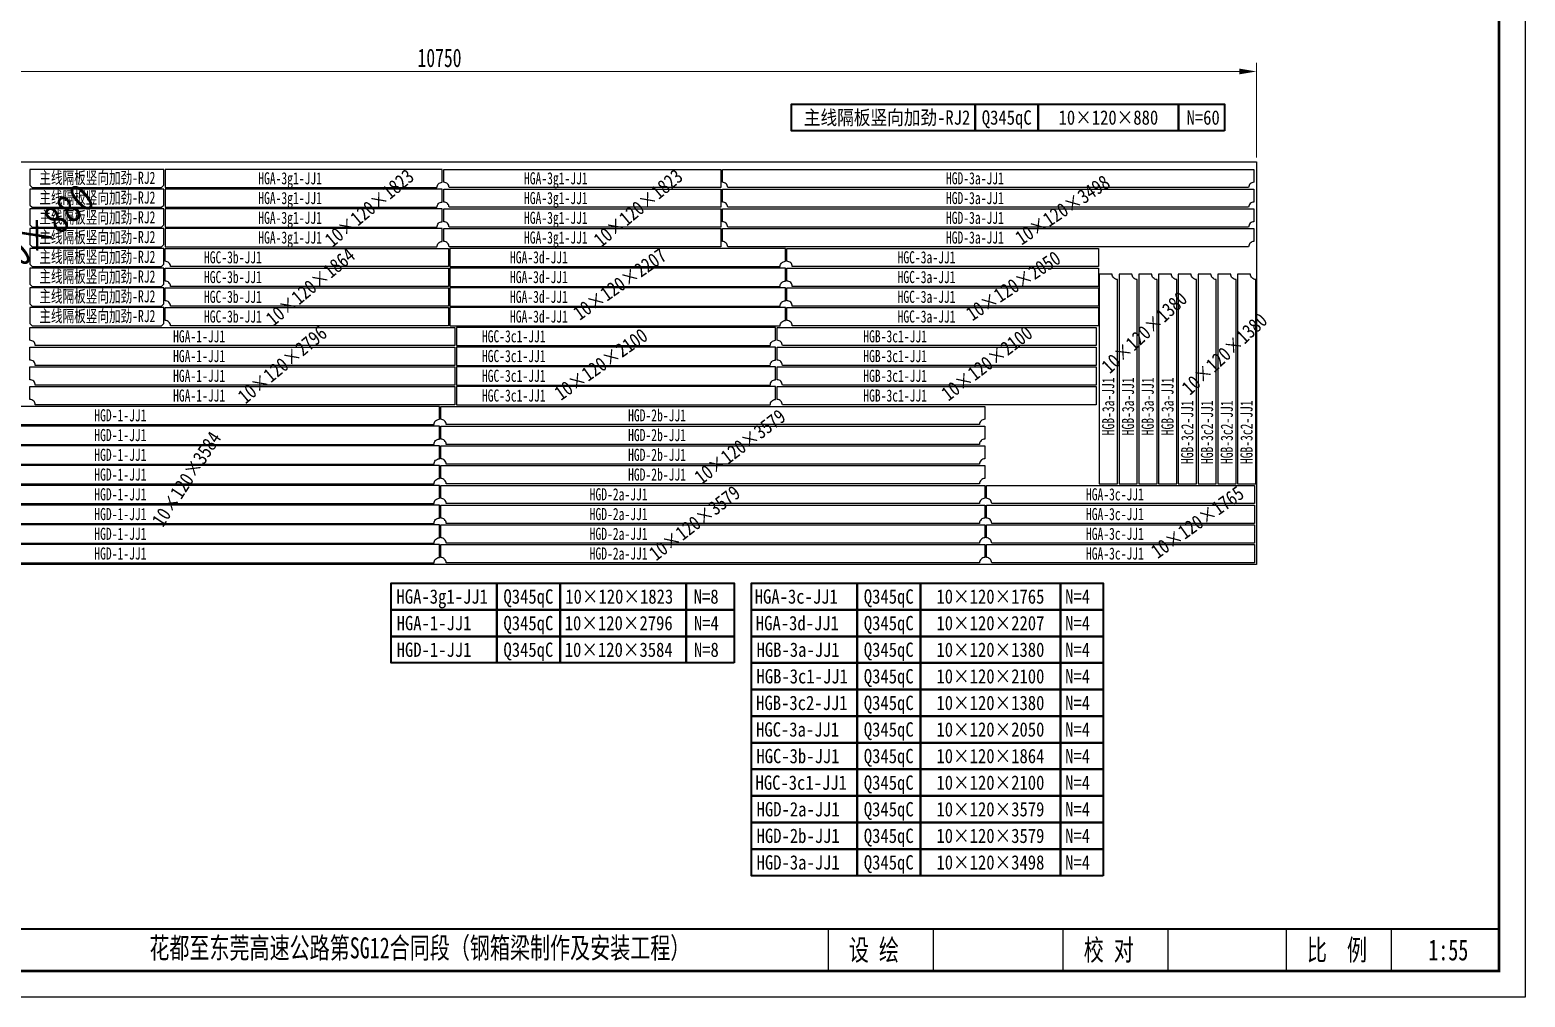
# Model space of a CAD drawing. Extents: x 1629247 to 2251351, y -601856 to -65897.
# Drawn here: x 1869833 to 1879671, y -411982 to -405615 of the extents above; entities that cross this region are included whole.
import ezdxf
from ezdxf.enums import TextEntityAlignment as Align

# ---------------------------------------------------------------- set-up
doc = ezdxf.new("R2010")
doc.units = 0
doc.header["$LTSCALE"] = 2
doc.header["$MEASUREMENT"] = 0
doc.header["$PDMODE"] = 35
doc.header["$PDSIZE"] = 50
doc.layers.get('0').update_dxf_attribs({"linetype": 'CONTINUOUS'})
doc.layers.get('Defpoints').update_dxf_attribs({"linetype": 'CONTINUOUS'})
doc.layers.add('1图框轮廓', color=7, linetype='CONTINUOUS', lineweight=35)
doc.layers.add('A3', color=7, linetype='CONTINUOUS')
doc.styles.add('仿宋', font='仿宋_GB2312_1.ttf', dxfattribs={"width": 0.7})
doc.dimstyles.new('标准标注样式-45', dxfattribs={"dimscale": 45, "dimtxt": 2.7, "dimasz": 2.5, "dimexe": 1.25, "dimexo": 0.625, "dimtad": 1, "dimdec": 0, "dimdsep": 46, "dimtxsty": '仿宋', "dimcen": 2.5, "dimclrd": 3, "dimclre": 3, "dimclrt": 4, "dimazin": 0, "dimtfac": 1, "dimtdec": 0, "dimtmove": 0, "dimatfit": 3, "dimfxl": 1.25, "dimlwd": 13, "dimlwe": 13, "dimarcsym": 0})

# ---------------------------------------------------------------- blocks, each defined once
blk = doc.blocks.new('tukuangA4-')
at = {"layer": 'A3'}
for p, q in [((10266.1, 172.6), (10266.1, 448.8)), ((10956.6, 172.6), (10956.6, 448.8)), ((11811.5, 172.6), (11811.5, 448.8)), ((12501.9, 172.6), (12501.9, 448.8)), ((13280.2, 172.6), (13280.2, 448.8)), ((13970.7, 172.6), (13970.7, 448.8))]:
    blk.add_line(p, q, dxfattribs=at)
blk.add_lwpolyline([(14850, 10500), (14850, 0), (0, 0), (0, 10500)], close=True, dxfattribs=at)
for points, const_width in [([(882.1, 10327.4), (14677.4, 10327.4), (14677.4, 172.6), (882.1, 172.6), (882.1, 10327.4)], 17.3), ([(882.1, 448.8), (14677.4, 448.8)], 13.8)]:
    blk.add_lwpolyline(points, dxfattribs=dict(at, const_width=const_width))
at = {"layer": 'A3', "color": 7, "linetype": 'Continuous', "style": '仿宋', "width": 0.7}
for s, height, p in [('花都至东莞高速公路第SG12合同段（钢箱梁制作及安装工程）', 138.095, (5798.2, 255.1)), ('设 绘', 138.1, (10400.8, 241.5)), ('校 对', 138.1, (11946.1, 241.5)), ('比  例', 138.1, (13414.9, 241.5))]:
    blk.add_text(s, height=height, dxfattribs=at).set_placement(p)
blk = doc.blocks.new('*D214')
at = {"color": 3, "lineweight": 13, "ltscale": 3}
for p, q in [((1867153.4, -406455.1), (1867153.4, -405832.6)), ((1877903.4, -406455.1), (1877903.4, -405832.6))]:
    blk.add_line(p, q, dxfattribs=at)
at = {"color": 3, "linetype": 'ByBlock', "lineweight": 13, "ltscale": 3}
blk.add_line((1867265.9, -405888.9), (1877790.9, -405888.9), dxfattribs=at)
at = {"color": 3, "ltscale": 3}
for points in [[(1867265.9, -405870.1), (1867265.9, -405907.6), (1867153.4, -405888.9)], [(1877790.9, -405870.1), (1877790.9, -405907.6), (1877903.4, -405888.9)]]:
    blk.add_solid(points, dxfattribs=at)
at = {"layer": 'Defpoints', "color": 0, "ltscale": 3}
for p in [(1877903.4, -405888.9), (1867153.4, -406483.2), (1877903.4, -406483.2)]:
    blk.add_point(p, dxfattribs=at)
at = {"color": 4, "ltscale": 3, "insert": (1872528.4, -405800), "char_height": 121.5, "attachment_point": 5, "style": '仿宋'}
blk.add_mtext('10750', dxfattribs=at)

msp = doc.modelspace()

# ---------------------------------------------------------------- linework, layer by layer
at = {"color": 8, "ltscale": 3}
msp.add_lwpolyline([(1867153.4, -409133.2), (1867153.4, -406483.2), (1877903.4, -406483.2), (1877903.4, -409133.2)], close=True, dxfattribs=at)
at = {"color": 1, "ltscale": 3}
for points in [[(1870713.4, -406533.2), (1869833.4, -406533.2), (1869833.4, -406638.2), (1869848.4, -406653.2), (1870698.4, -406653.2), (1870713.4, -406638.2)], [(1870713.4, -406663.2), (1869833.4, -406663.2), (1869833.4, -406768.2), (1869848.4, -406783.2), (1870698.4, -406783.2), (1870713.4, -406768.2)], [(1870713.4, -406793.2), (1869833.4, -406793.2), (1869833.4, -406898.2), (1869848.4, -406913.2), (1870698.4, -406913.2), (1870713.4, -406898.2)], [(1870713.4, -406923.2), (1869833.4, -406923.2), (1869833.4, -407028.2), (1869848.4, -407043.2), (1870698.4, -407043.2), (1870713.4, -407028.2)], [(1870713.4, -407053.2), (1869833.4, -407053.2), (1869833.4, -407158.2), (1869848.4, -407173.2), (1870698.4, -407173.2), (1870713.4, -407158.2)], [(1870713.4, -407183.2), (1869833.4, -407183.2), (1869833.4, -407288.2), (1869848.4, -407303.2), (1870698.4, -407303.2), (1870713.4, -407288.2)], [(1870713.4, -407313.2), (1869833.4, -407313.2), (1869833.4, -407418.2), (1869848.4, -407433.2), (1870698.4, -407433.2), (1870713.4, -407418.2)], [(1870713.4, -407443.2), (1869833.4, -407443.2), (1869833.4, -407548.2), (1869848.4, -407563.2), (1870698.4, -407563.2), (1870713.4, -407548.2)]]:
    msp.add_lwpolyline(points, close=True, dxfattribs=at)
for points in [[(1872546.4, -406533.2), (1870723.4, -406533.2), (1870723.4, -406653.2), (1872511.4, -406653.2, -0.414214), (1872546.4, -406618.2)], [(1872556.4, -406533.2), (1874379.4, -406533.2), (1874379.4, -406653.2), (1872591.4, -406653.2, 0.414214), (1872556.4, -406618.2)], [(1877852.2, -406653.2), (1874424.4, -406653.2, 0.414214), (1874389.4, -406618.2), (1874389.4, -406533.2), (1877887.2, -406533.2), (1877887.2, -406618.2, 0.414214)], [(1872546.4, -406663.2), (1870723.4, -406663.2), (1870723.4, -406783.2), (1872511.4, -406783.2, -0.414214), (1872546.4, -406748.2)], [(1872556.4, -406663.2), (1874379.4, -406663.2), (1874379.4, -406783.2), (1872591.4, -406783.2, 0.414214), (1872556.4, -406748.2)], [(1877852.2, -406783.2), (1874424.4, -406783.2, 0.414214), (1874389.4, -406748.2), (1874389.4, -406663.2), (1877887.2, -406663.2), (1877887.2, -406748.2, 0.414214)], [(1872546.4, -406793.2), (1870723.4, -406793.2), (1870723.4, -406913.2), (1872511.4, -406913.2, -0.414214), (1872546.4, -406878.2)], [(1872556.4, -406793.2), (1874379.4, -406793.2), (1874379.4, -406913.2), (1872591.4, -406913.2, 0.414214), (1872556.4, -406878.2)], [(1877852.2, -406913.2), (1874424.4, -406913.2, 0.414214), (1874389.4, -406878.2), (1874389.4, -406793.2), (1877887.2, -406793.2), (1877887.2, -406878.2, 0.414214)], [(1872546.4, -406923.2), (1870723.4, -406923.2), (1870723.4, -407043.2), (1872511.4, -407043.2, -0.414214), (1872546.4, -407008.2)], [(1872556.4, -406923.2), (1874379.4, -406923.2), (1874379.4, -407043.2), (1872591.4, -407043.2, 0.414214), (1872556.4, -407008.2)], [(1877852.2, -407043.2), (1874424.4, -407043.2, 0.414214), (1874389.4, -407008.2), (1874389.4, -406923.2), (1877887.2, -406923.2), (1877887.2, -407008.2, 0.414214)], [(1870723.4, -407053.2), (1872587.3, -407053.2), (1872587.3, -407173.2), (1870758.4, -407173.2, 0.414214), (1870723.4, -407138.2)], [(1874804.3, -407053.2), (1872597.3, -407053.2), (1872597.3, -407173.2), (1874769.3, -407173.2, -0.414214), (1874804.3, -407138.2)], [(1874814.3, -407053.2), (1876864.3, -407053.2), (1876864.3, -407173.2), (1874849.3, -407173.2, 0.414214), (1874814.3, -407138.2)], [(1870723.4, -407183.2), (1872587.3, -407183.2), (1872587.3, -407303.2), (1870758.4, -407303.2, 0.414214), (1870723.4, -407268.2)], [(1874804.3, -407183.2), (1872597.3, -407183.2), (1872597.3, -407303.2), (1874769.3, -407303.2, -0.414214), (1874804.3, -407268.2)], [(1874814.3, -407183.2), (1876864.3, -407183.2), (1876864.3, -407303.2), (1874849.3, -407303.2, 0.414214), (1874814.3, -407268.2)], [(1876869.3, -407223.4), (1876869.3, -408603.2), (1876989.3, -408603.2), (1876989.3, -407258.4, -0.414214), (1876954.3, -407223.4)], [(1876999.3, -407223.4), (1876999.3, -408603.2), (1877119.3, -408603.2), (1877119.3, -407258.4, -0.414214), (1877084.3, -407223.4)], [(1877129.3, -407223.4), (1877129.3, -408603.2), (1877249.3, -408603.2), (1877249.3, -407258.4, -0.414214), (1877214.3, -407223.4)], [(1877259.3, -407223.4), (1877259.3, -408603.2), (1877379.3, -408603.2), (1877379.3, -407258.4, -0.414214), (1877344.3, -407223.4)], [(1877389.3, -407223.4), (1877389.3, -408603.2), (1877509.3, -408603.2), (1877509.3, -407258.4, -0.414214), (1877474.3, -407223.4)], [(1877519.3, -407223.4), (1877519.3, -408603.2), (1877639.3, -408603.2), (1877639.3, -407258.4, -0.414214), (1877604.3, -407223.4)], [(1877649.3, -407223.4), (1877649.3, -408603.2), (1877769.3, -408603.2), (1877769.3, -407258.4, -0.414214), (1877734.3, -407223.4)], [(1877779.3, -407223.4), (1877779.3, -408603.2), (1877899.3, -408603.2), (1877899.3, -407258.4, -0.414214), (1877864.3, -407223.4)], [(1870723.4, -407313.2), (1872587.3, -407313.2), (1872587.3, -407433.2), (1870758.4, -407433.2, 0.414214), (1870723.4, -407398.2)], [(1874804.3, -407313.2), (1872597.3, -407313.2), (1872597.3, -407433.2), (1874769.3, -407433.2, -0.414214), (1874804.3, -407398.2)], [(1874814.3, -407313.2), (1876864.3, -407313.2), (1876864.3, -407433.2), (1874849.3, -407433.2, 0.414214), (1874814.3, -407398.2)], [(1870723.4, -407443.2), (1872587.3, -407443.2), (1872587.3, -407563.2), (1870758.4, -407563.2, 0.414214), (1870723.4, -407528.2)], [(1874804.3, -407443.2), (1872597.3, -407443.2), (1872597.3, -407563.2), (1874769.3, -407563.2, -0.414214), (1874804.3, -407528.2)], [(1874814.3, -407443.2), (1876864.3, -407443.2), (1876864.3, -407563.2), (1874849.3, -407563.2, 0.414214), (1874814.3, -407528.2)], [(1869833.4, -407573.2), (1872629.4, -407573.2), (1872629.4, -407693.2), (1869868.4, -407693.2, 0.414214), (1869833.4, -407658.2)], [(1874739.4, -407573.2), (1872639.4, -407573.2), (1872639.4, -407693.2), (1874704.4, -407693.2, -0.414214), (1874739.4, -407658.2)], [(1874749.4, -407573.2), (1876849.4, -407573.2), (1876849.4, -407693.2), (1874784.4, -407693.2, 0.414214), (1874749.4, -407658.2)], [(1869833.4, -407703.2), (1872629.4, -407703.2), (1872629.4, -407823.2), (1869868.4, -407823.2, 0.414214), (1869833.4, -407788.2)], [(1874739.4, -407703.2), (1872639.4, -407703.2), (1872639.4, -407823.2), (1874704.4, -407823.2, -0.414214), (1874739.4, -407788.2)], [(1874749.4, -407703.2), (1876849.4, -407703.2), (1876849.4, -407823.2), (1874784.4, -407823.2, 0.414214), (1874749.4, -407788.2)], [(1869833.4, -407833.2), (1872629.4, -407833.2), (1872629.4, -407953.2), (1869868.4, -407953.2, 0.414214), (1869833.4, -407918.2)], [(1874739.4, -407833.2), (1872639.4, -407833.2), (1872639.4, -407953.2), (1874704.4, -407953.2, -0.414214), (1874739.4, -407918.2)], [(1874749.4, -407833.2), (1876849.4, -407833.2), (1876849.4, -407953.2), (1874784.4, -407953.2, 0.414214), (1874749.4, -407918.2)], [(1869833.4, -407963.2), (1872629.4, -407963.2), (1872629.4, -408083.2), (1869868.4, -408083.2, 0.414214), (1869833.4, -408048.2)], [(1874739.4, -407963.2), (1872639.4, -407963.2), (1872639.4, -408083.2), (1874704.4, -408083.2, -0.414214), (1874739.4, -408048.2)], [(1874749.4, -407963.2), (1876849.4, -407963.2), (1876849.4, -408083.2), (1874784.4, -408083.2, 0.414214), (1874749.4, -408048.2)], [(1868978.4, -408213.2), (1872492.4, -408213.2, -0.414214), (1872527.4, -408178.2), (1872527.4, -408093.2), (1868943.4, -408093.2), (1868943.4, -408178.2, -0.414214)], [(1876081.4, -408213.2), (1872572.4, -408213.2, 0.414214), (1872537.4, -408178.2), (1872537.4, -408093.2), (1876116.4, -408093.2), (1876116.4, -408178.2, 0.414214)], [(1868978.4, -408343.2), (1872492.4, -408343.2, -0.414214), (1872527.4, -408308.2), (1872527.4, -408223.2), (1868943.4, -408223.2), (1868943.4, -408308.2, -0.414214)], [(1876081.4, -408343.2), (1872572.4, -408343.2, 0.414214), (1872537.4, -408308.2), (1872537.4, -408223.2), (1876116.4, -408223.2), (1876116.4, -408308.2, 0.414214)], [(1868978.4, -408473.2), (1872492.4, -408473.2, -0.414214), (1872527.4, -408438.2), (1872527.4, -408353.2), (1868943.4, -408353.2), (1868943.4, -408438.2, -0.414214)], [(1876081.4, -408473.2), (1872572.4, -408473.2, 0.414214), (1872537.4, -408438.2), (1872537.4, -408353.2), (1876116.4, -408353.2), (1876116.4, -408438.2, 0.414214)], [(1868978.4, -408603.2), (1872492.4, -408603.2, -0.414214), (1872527.4, -408568.2), (1872527.4, -408483.2), (1868943.4, -408483.2), (1868943.4, -408568.2, -0.414214)], [(1876081.4, -408603.2), (1872572.4, -408603.2, 0.414214), (1872537.4, -408568.2), (1872537.4, -408483.2), (1876116.4, -408483.2), (1876116.4, -408568.2, 0.414214)], [(1868978.4, -408733.2), (1872492.4, -408733.2, -0.414214), (1872527.4, -408698.2), (1872527.4, -408613.2), (1868943.4, -408613.2), (1868943.4, -408698.2, -0.414214)], [(1876081.4, -408733.2), (1872572.4, -408733.2, 0.414214), (1872537.4, -408698.2), (1872537.4, -408613.2), (1876116.4, -408613.2), (1876116.4, -408698.2, 0.414214)], [(1876126.4, -408613.2), (1877891.4, -408613.2), (1877891.4, -408733.2), (1876161.4, -408733.2, 0.414214), (1876126.4, -408698.2)], [(1868978.4, -408863.2), (1872492.4, -408863.2, -0.414214), (1872527.4, -408828.2), (1872527.4, -408743.2), (1868943.4, -408743.2), (1868943.4, -408828.2, -0.414214)], [(1876081.4, -408863.2), (1872572.4, -408863.2, 0.414214), (1872537.4, -408828.2), (1872537.4, -408743.2), (1876116.4, -408743.2), (1876116.4, -408828.2, 0.414214)], [(1876126.4, -408743.2), (1877891.4, -408743.2), (1877891.4, -408863.2), (1876161.4, -408863.2, 0.414214), (1876126.4, -408828.2)], [(1868978.4, -408993.2), (1872492.4, -408993.2, -0.414214), (1872527.4, -408958.2), (1872527.4, -408873.2), (1868943.4, -408873.2), (1868943.4, -408958.2, -0.414214)], [(1876081.4, -408993.2), (1872572.4, -408993.2, 0.414214), (1872537.4, -408958.2), (1872537.4, -408873.2), (1876116.4, -408873.2), (1876116.4, -408958.2, 0.414214)], [(1876126.4, -408873.2), (1877891.4, -408873.2), (1877891.4, -408993.2), (1876161.4, -408993.2, 0.414214), (1876126.4, -408958.2)], [(1868978.4, -409123.2), (1872492.4, -409123.2, -0.414214), (1872527.4, -409088.2), (1872527.4, -409003.2), (1868943.4, -409003.2), (1868943.4, -409088.2, -0.414214)], [(1876081.4, -409123.2), (1872572.4, -409123.2, 0.414214), (1872537.4, -409088.2), (1872537.4, -409003.2), (1876116.4, -409003.2), (1876116.4, -409088.2, 0.414214)], [(1876126.4, -409003.2), (1877891.4, -409003.2), (1877891.4, -409123.2), (1876161.4, -409123.2, 0.414214), (1876126.4, -409088.2)]]:
    msp.add_lwpolyline(points, format="xyb", close=True, dxfattribs=at)
at = {"layer": '1图框轮廓', "color": 30, "ltscale": 3}
for points in [[(1877692.8, -406279.4), (1874844.5, -406279.4), (1874844.5, -406104.4), (1877692.8, -406104.4)], [(1876052.3, -406279.4), (1876052.3, -406279.4), (1876052.3, -406104.4), (1876052.3, -406104.4)], [(1876468.3, -406279.4), (1876468.3, -406279.4), (1876468.3, -406104.4), (1876468.3, -406104.4)], [(1877390.3, -406279.4), (1877390.3, -406279.4), (1877390.3, -406104.4), (1877390.3, -406104.4)], [(1874468.1, -409432.3), (1872210.7, -409432.3), (1872210.7, -409257.3), (1874468.1, -409257.3)], [(1872905.1, -409432.3), (1872905.1, -409432.3), (1872905.1, -409257.3), (1872905.1, -409257.3)], [(1873321.1, -409432.3), (1873321.1, -409432.3), (1873321.1, -409257.3), (1873321.1, -409257.3)], [(1874151.3, -409432.3), (1874151.3, -409432.3), (1874151.3, -409257.3), (1874151.3, -409257.3)], [(1876894.1, -409432.3), (1874581.6, -409432.3), (1874581.6, -409257.3), (1876894.1, -409257.3)], [(1875276.1, -409432.3), (1875276.1, -409432.3), (1875276.1, -409257.3), (1875276.1, -409257.3)], [(1875692.1, -409432.3), (1875692.1, -409432.3), (1875692.1, -409257.3), (1875692.1, -409257.3)], [(1876614.1, -409432.3), (1876614.1, -409432.3), (1876614.1, -409257.3), (1876614.1, -409257.3)], [(1874468.1, -409607.3), (1872210.7, -409607.3), (1872210.7, -409432.3), (1874468.1, -409432.3)], [(1872905.1, -409607.3), (1872905.1, -409607.3), (1872905.1, -409432.3), (1872905.1, -409432.3)], [(1873321.1, -409607.3), (1873321.1, -409607.3), (1873321.1, -409432.3), (1873321.1, -409432.3)], [(1874151.3, -409607.3), (1874151.3, -409607.3), (1874151.3, -409432.3), (1874151.3, -409432.3)], [(1876894.1, -409607.3), (1874581.6, -409607.3), (1874581.6, -409432.3), (1876894.1, -409432.3)], [(1875276.1, -409607.3), (1875276.1, -409607.3), (1875276.1, -409432.3), (1875276.1, -409432.3)], [(1875692.1, -409607.3), (1875692.1, -409607.3), (1875692.1, -409432.3), (1875692.1, -409432.3)], [(1876614.1, -409607.3), (1876614.1, -409607.3), (1876614.1, -409432.3), (1876614.1, -409432.3)], [(1874468.1, -409782.3), (1872210.7, -409782.3), (1872210.7, -409607.3), (1874468.1, -409607.3)], [(1872905.1, -409782.3), (1872905.1, -409782.3), (1872905.1, -409607.3), (1872905.1, -409607.3)], [(1873321.1, -409782.3), (1873321.1, -409782.3), (1873321.1, -409607.3), (1873321.1, -409607.3)], [(1874151.3, -409782.3), (1874151.3, -409782.3), (1874151.3, -409607.3), (1874151.3, -409607.3)], [(1876894.1, -409782.3), (1874581.6, -409782.3), (1874581.6, -409607.3), (1876894.1, -409607.3)], [(1875276.1, -409782.3), (1875276.1, -409782.3), (1875276.1, -409607.3), (1875276.1, -409607.3)], [(1875692.1, -409782.3), (1875692.1, -409782.3), (1875692.1, -409607.3), (1875692.1, -409607.3)], [(1876614.1, -409782.3), (1876614.1, -409782.3), (1876614.1, -409607.3), (1876614.1, -409607.3)], [(1876894.1, -409957.3), (1874581.6, -409957.3), (1874581.6, -409782.3), (1876894.1, -409782.3)], [(1875276.1, -409957.3), (1875276.1, -409957.3), (1875276.1, -409782.3), (1875276.1, -409782.3)], [(1875692.1, -409957.3), (1875692.1, -409957.3), (1875692.1, -409782.3), (1875692.1, -409782.3)], [(1876614.1, -409957.3), (1876614.1, -409957.3), (1876614.1, -409782.3), (1876614.1, -409782.3)], [(1876894.1, -410132.3), (1874581.6, -410132.3), (1874581.6, -409957.3), (1876894.1, -409957.3)], [(1875276.1, -410132.3), (1875276.1, -410132.3), (1875276.1, -409957.3), (1875276.1, -409957.3)], [(1875692.1, -410132.3), (1875692.1, -410132.3), (1875692.1, -409957.3), (1875692.1, -409957.3)], [(1876614.1, -410132.3), (1876614.1, -410132.3), (1876614.1, -409957.3), (1876614.1, -409957.3)], [(1876894.1, -410307.3), (1874581.6, -410307.3), (1874581.6, -410132.3), (1876894.1, -410132.3)], [(1875276.1, -410307.3), (1875276.1, -410307.3), (1875276.1, -410132.3), (1875276.1, -410132.3)], [(1875692.1, -410307.3), (1875692.1, -410307.3), (1875692.1, -410132.3), (1875692.1, -410132.3)], [(1876614.1, -410307.3), (1876614.1, -410307.3), (1876614.1, -410132.3), (1876614.1, -410132.3)], [(1876894.1, -410482.3), (1874581.6, -410482.3), (1874581.6, -410307.3), (1876894.1, -410307.3)], [(1875276.1, -410482.3), (1875276.1, -410482.3), (1875276.1, -410307.3), (1875276.1, -410307.3)], [(1875692.1, -410482.3), (1875692.1, -410482.3), (1875692.1, -410307.3), (1875692.1, -410307.3)], [(1876614.1, -410482.3), (1876614.1, -410482.3), (1876614.1, -410307.3), (1876614.1, -410307.3)], [(1876894.1, -410657.3), (1874581.6, -410657.3), (1874581.6, -410482.3), (1876894.1, -410482.3)], [(1875276.1, -410657.3), (1875276.1, -410657.3), (1875276.1, -410482.3), (1875276.1, -410482.3)], [(1875692.1, -410657.3), (1875692.1, -410657.3), (1875692.1, -410482.3), (1875692.1, -410482.3)], [(1876614.1, -410657.3), (1876614.1, -410657.3), (1876614.1, -410482.3), (1876614.1, -410482.3)], [(1876894.1, -410832.3), (1874581.6, -410832.3), (1874581.6, -410657.3), (1876894.1, -410657.3)], [(1875276.1, -410832.3), (1875276.1, -410832.3), (1875276.1, -410657.3), (1875276.1, -410657.3)], [(1875692.1, -410832.3), (1875692.1, -410832.3), (1875692.1, -410657.3), (1875692.1, -410657.3)], [(1876614.1, -410832.3), (1876614.1, -410832.3), (1876614.1, -410657.3), (1876614.1, -410657.3)], [(1876894.1, -411007.3), (1874581.6, -411007.3), (1874581.6, -410832.3), (1876894.1, -410832.3)], [(1875276.1, -411007.3), (1875276.1, -411007.3), (1875276.1, -410832.3), (1875276.1, -410832.3)], [(1875692.1, -411007.3), (1875692.1, -411007.3), (1875692.1, -410832.3), (1875692.1, -410832.3)], [(1876614.1, -411007.3), (1876614.1, -411007.3), (1876614.1, -410832.3), (1876614.1, -410832.3)], [(1876894.1, -411182.3), (1874581.6, -411182.3), (1874581.6, -411007.3), (1876894.1, -411007.3)], [(1875276.1, -411182.3), (1875276.1, -411182.3), (1875276.1, -411007.3), (1875276.1, -411007.3)], [(1875692.1, -411182.3), (1875692.1, -411182.3), (1875692.1, -411007.3), (1875692.1, -411007.3)], [(1876614.1, -411182.3), (1876614.1, -411182.3), (1876614.1, -411007.3), (1876614.1, -411007.3)]]:
    msp.add_lwpolyline(points, close=True, dxfattribs=at)

# ---------------------------------------------------------------- block references
at = {"color": 8}
msp.add_blockref('tukuangA4-', (1864821, -411981.5), dxfattribs=at)

# ---------------------------------------------------------------- texts
at = {"color": 7, "style": '仿宋', "width": 0.85}
for s, p in [('主线隔板竖向加劲-RJ2', (1875473.1, -406191.9)), ('Q345qC', (1876260.3, -406191.9)), ('10×120×880', (1876929.3, -406191.9)), ('N=60', (1877552.8, -406191.9)), ('HGA-3g1-JJ1', (1872545.9, -409344.8)), ('Q345qC', (1873113.1, -409344.8)), ('10×120×1823', (1873710.9, -409344.8)), ('N=8', (1874282.7, -409344.8)), ('HGA-3c-JJ1', (1874875.5, -409344.8)), ('Q345qC', (1875484.1, -409344.8)), ('10×120×1765', (1876153.1, -409344.8)), ('N=4 ', (1876754.1, -409344.8)), ('HGA-1-JJ1', (1872492.2, -409519.8)), ('Q345qC', (1873113.1, -409519.8)), ('10×120×2796', (1873707.4, -409519.8)), ('N=4', (1874283.9, -409519.8)), ('HGA-3d-JJ1', (1874882.7, -409519.8)), ('Q345qC', (1875484.1, -409519.8)), ('10×120×2207', (1876153.1, -409519.8)), ('N=4 ', (1876754.1, -409519.8)), ('HGD-1-JJ1', (1872492.2, -409694.8)), ('Q345qC', (1873113.1, -409694.8)), ('10×120×3584', (1873707.4, -409694.8)), ('N=8', (1874283.9, -409694.8)), ('HGB-3a-JJ1', (1874887.7, -409694.8)), ('Q345qC', (1875484.1, -409694.8)), ('10×120×1380', (1876153.1, -409694.8)), ('N=4 ', (1876754.1, -409694.8)), ('HGB-3c1-JJ1', (1874914.5, -409869.8)), ('Q345qC', (1875484.1, -409869.8)), ('10×120×2100', (1876153.1, -409869.8)), ('N=4 ', (1876754.1, -409869.8)), ('HGB-3c2-JJ1', (1874912.3, -410044.8)), ('Q345qC', (1875484.1, -410044.8)), ('10×120×1380', (1876153.1, -410044.8)), ('N=4 ', (1876754.1, -410044.8)), ('HGC-3a-JJ1', (1874884.2, -410219.8)), ('Q345qC', (1875484.1, -410219.8)), ('10×120×2050', (1876153.1, -410219.8)), ('N=4 ', (1876754.1, -410219.8)), ('HGC-3b-JJ1', (1874886.5, -410394.8)), ('Q345qC', (1875484.1, -410394.8)), ('10×120×1864', (1876153.1, -410394.8)), ('N=4 ', (1876754.1, -410394.8)), ('HGC-3c1-JJ1', (1874908, -410569.8)), ('Q345qC', (1875484.1, -410569.8)), ('10×120×2100', (1876153.1, -410569.8)), ('N=4 ', (1876754.1, -410569.8)), ('HGD-2a-JJ1', (1874887.9, -410744.8)), ('Q345qC', (1875484.1, -410744.8)), ('10×120×3579', (1876153.1, -410744.8)), ('N=4 ', (1876754.1, -410744.8)), ('HGD-2b-JJ1', (1874887.9, -410919.8)), ('Q345qC', (1875484.1, -410919.8)), ('10×120×3579', (1876153.1, -410919.8)), ('N=4 ', (1876754.1, -410919.8)), ('HGD-3a-JJ1', (1874887.9, -411094.8)), ('Q345qC', (1875484.1, -411094.8)), ('10×120×3498', (1876153.1, -411094.8)), ('N=4 ', (1876754.1, -411094.8))]:
    msp.add_text(s, height=94.5, dxfattribs=at).set_placement(p, align=Align.MIDDLE_CENTER)
for s, height, rotation, p in [('10×120×1823', 94.5, 39.77133, (1872066.2, -406786.8)), ('10×120×1823', 94.5, 39.77133, (1873834.7, -406786.8)), ('10×120×3498', 94.5, 33.56122, (1876627.2, -406800)), ('10×120×880', 189, 40.87392, (1869716.3, -407111.9)), ('10×120×1864', 94.5, 39.77133, (1871678.2, -407305.8)), ('10×120×2207', 94.5, 35.12292, (1873713.8, -407287.9)), ('10×120×2050', 94.5, 33.56122, (1876303.3, -407299.2)), ('10×120×1380', 94.5, 43.17487, (1877165.1, -407605.6)), ('10×120×2796', 94.5, 39.77133, (1871493.8, -407818.1)), ('10×120×2100', 94.5, 37.51806, (1876129.2, -407809)), ('10×120×1380', 94.5, 43.17487, (1877692.5, -407747.3)), ('10×120×2100', 94.5, 35.12292, (1873590.5, -407815.4)), ('10×120×3579', 94.5, 37.51806, (1874504.9, -408357.9)), ('10×120×3584', 94.5, 56.79498, (1870863, -408570.9)), ('10×120×3579', 94.5, 37.51806, (1874206.6, -408860.4)), ('10×120×1765', 94.5, 35.51741, (1877514.7, -408854.8))]:
    msp.add_text(s, height=height, rotation=rotation, dxfattribs=at).set_placement(p, align=Align.MIDDLE_CENTER)
at = {"layer": 'A3', "color": 6, "linetype": 'Continuous', "style": '仿宋', "width": 0.7}
for s, p in [('主线隔板竖向加劲-RJ2', (1870277.1, -406628.6)), ('HGA-3g1-JJ1', (1871545.1, -406631.9)), ('HGA-3g1-JJ1', (1873293.6, -406631.9)), ('HGD-3a-JJ1', (1876050.7, -406631.9)), ('主线隔板竖向加劲-RJ2', (1870277.1, -406758.6)), ('HGA-3g1-JJ1', (1871545.1, -406761.9)), ('HGA-3g1-JJ1', (1873293.6, -406761.9)), ('HGD-3a-JJ1', (1876050.7, -406761.9)), ('主线隔板竖向加劲-RJ2', (1870277.1, -406888.6)), ('HGA-3g1-JJ1', (1871545.1, -406891.9)), ('HGA-3g1-JJ1', (1873293.6, -406891.9)), ('HGD-3a-JJ1', (1876050.7, -406891.9)), ('主线隔板竖向加劲-RJ2', (1870277.1, -407018.6)), ('HGA-3g1-JJ1', (1871545.1, -407021.9)), ('HGA-3g1-JJ1', (1873293.6, -407021.9)), ('HGD-3a-JJ1', (1876050.7, -407021.9)), ('主线隔板竖向加劲-RJ2', (1870277.1, -407148.6)), ('HGC-3b-JJ1', (1871168.7, -407151.9)), ('HGA-3d-JJ1', (1873182.3, -407151.9)), ('HGC-3a-JJ1', (1875732.5, -407151.9)), ('主线隔板竖向加劲-RJ2', (1870277.1, -407278.6)), ('HGC-3b-JJ1', (1871168.7, -407281.9)), ('HGA-3d-JJ1', (1873182.3, -407281.9)), ('HGC-3a-JJ1', (1875732.5, -407281.9)), ('主线隔板竖向加劲-RJ2', (1870277.1, -407408.6)), ('HGC-3b-JJ1', (1871168.7, -407411.9)), ('HGA-3d-JJ1', (1873182.3, -407411.9)), ('HGC-3a-JJ1', (1875732.5, -407411.9)), ('主线隔板竖向加劲-RJ2', (1870277.1, -407538.6)), ('HGC-3b-JJ1', (1871168.7, -407541.9)), ('HGA-3d-JJ1', (1873182.3, -407541.9)), ('HGC-3a-JJ1', (1875732.5, -407541.9)), ('HGA-1-JJ1', (1870946.8, -407671.9)), ('HGC-3c1-JJ1', (1873016.5, -407671.9)), ('HGB-3c1-JJ1', (1875526.2, -407671.9)), ('HGA-1-JJ1', (1870946.8, -407801.9)), ('HGC-3c1-JJ1', (1873016.5, -407801.9)), ('HGB-3c1-JJ1', (1875526.2, -407801.9)), ('HGA-1-JJ1', (1870946.8, -407931.9)), ('HGC-3c1-JJ1', (1873016.5, -407931.9)), ('HGB-3c1-JJ1', (1875526.2, -407931.9)), ('HGA-1-JJ1', (1870946.8, -408061.9)), ('HGC-3c1-JJ1', (1873016.5, -408061.9)), ('HGB-3c1-JJ1', (1875526.2, -408061.9)), ('HGD-1-JJ1', (1870428.5, -408191.9)), ('HGD-2b-JJ1', (1873959.6, -408191.9)), ('HGD-1-JJ1', (1870428.5, -408321.9)), ('HGD-2b-JJ1', (1873959.6, -408321.9)), ('HGD-1-JJ1', (1870428.5, -408451.9)), ('HGD-2b-JJ1', (1873959.6, -408451.9)), ('HGD-1-JJ1', (1870428.5, -408581.9)), ('HGD-2b-JJ1', (1873959.6, -408581.9)), ('HGD-1-JJ1', (1870428.5, -408711.9)), ('HGD-2a-JJ1', (1873706.9, -408711.9)), ('HGA-3c-JJ1', (1876971.9, -408711.9)), ('HGD-1-JJ1', (1870428.5, -408841.9)), ('HGD-2a-JJ1', (1873706.9, -408841.9)), ('HGA-3c-JJ1', (1876971.9, -408841.9)), ('HGD-1-JJ1', (1870428.5, -408971.9)), ('HGD-2a-JJ1', (1873706.9, -408971.9)), ('HGA-3c-JJ1', (1876971.9, -408971.9)), ('HGD-1-JJ1', (1870428.5, -409101.9)), ('HGD-2a-JJ1', (1873706.9, -409101.9)), ('HGA-3c-JJ1', (1876971.9, -409101.9))]:
    msp.add_text(s, height=80, dxfattribs=at).set_placement(p, align=Align.CENTER)
for s, p in [('HGB-3a-JJ1', (1876968, -408093.2)), ('HGB-3a-JJ1', (1877098, -408093.2)), ('HGB-3a-JJ1', (1877228, -408093.2)), ('HGB-3a-JJ1', (1877358, -408093.2)), ('HGB-3c2-JJ1', (1877488, -408263.7)), ('HGB-3c2-JJ1', (1877618, -408263.7)), ('HGB-3c2-JJ1', (1877748, -408263.7)), ('HGB-3c2-JJ1', (1877878, -408263.7))]:
    msp.add_text(s, height=80, rotation=90, dxfattribs=at).set_placement(p, align=Align.CENTER)
at = {"layer": 'A3', "color": 7, "linetype": 'Continuous', "style": '仿宋', "width": 0.7}
msp.add_text('1:55', height=138.1, dxfattribs=at).set_placement((1879034.3, -411740))

# ---------------------------------------------------------------- dimensions: what is measured, and where the dimension line sits
at = {"color": 8, "ltscale": 3}
dim = msp.add_linear_dim(base=(1877903.4, -405888.9), p1=(1867153.4, -406483.2), p2=(1877903.4, -406483.2), dimstyle='标准标注样式-45', dxfattribs=at)
dim.commit()
dim.dimension.update_dxf_attribs({"geometry": '*D214', "text_midpoint": (1872528.4, -405800)})

doc.saveas('drawing.dxf')
